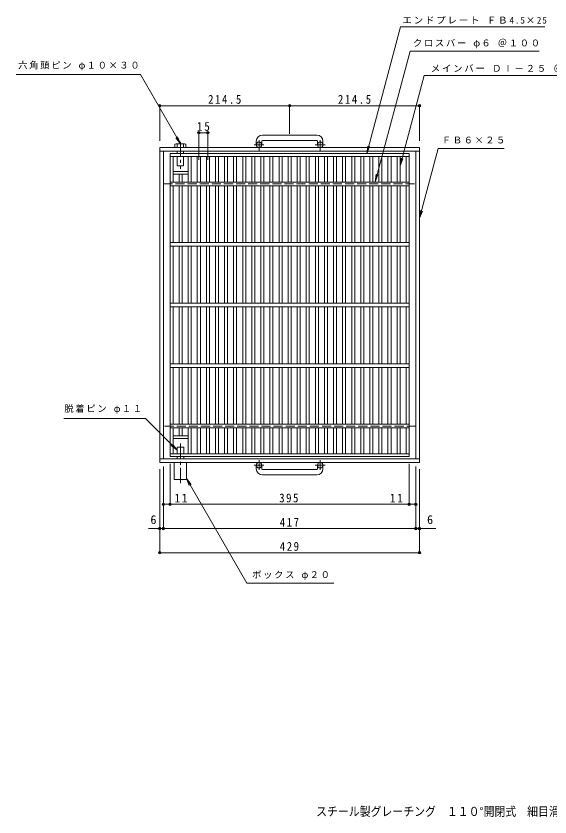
# Model space of a CAD drawing. Units: millimetres, scale not verified. Extents: x -919 to 882, y -688 to 660.
# Drawn here: x -919 to -37, y -663 to 660 of the extents above; entities that cross this region are included whole.
import ezdxf
from ezdxf.enums import TextEntityAlignment as Align

# ---------------------------------------------------------------- set-up
doc = ezdxf.new("R2010")
doc.units = ezdxf.units.MM
doc.header["$LTSCALE"] = 5
doc.header["$PDMODE"] = 32
doc.header["$PDSIZE"] = 4
doc.linetypes.add('CHAIN1', pattern=[8, 5, -1, 1, -1])
doc.linetypes.add('DASHED3', pattern=[4, 3, -1])
for name, color, linetype, lineweight in [('1-1_1-1ﾚｲﾔ', 2, 'Continuous', 9), ('1-2_1-2ﾚｲﾔ', 3, 'Continuous', 9), ('1-4_1-4ﾚｲﾔ', 7, 'Continuous', 9), ('1-5_1-5ﾚｲﾔ', 7, 'Continuous', 9), ('1-9', 4, 'Continuous', 9)]:
    doc.layers.add(name, color=color, linetype=linetype, lineweight=lineweight)
doc.layers.add('F-5_F-5ﾚｲﾔ', color=2, linetype='Continuous')
doc.styles.add('ＭＳ ゴシック', font='')
doc.styles.get('ＭＳ ゴシック').set_extended_font_data('MS Gothic')

msp = doc.modelspace()

# ---------------------------------------------------------------- linework, layer by layer
at = {"layer": '1-1_1-1ﾚｲﾔ'}
for p, q in [((-422.013, 463.253), (-512.013, 463.253)), ((-522.013, 453.253), (-522.013, 447.153)), ((-513.013, 453.253), (-513.013, 447.153)), ((-512.013, 454.253), (-422.013, 454.253)), ((-421.013, 453.253), (-421.013, 447.153)), ((-412.013, 453.253), (-412.013, 447.153)), ((-681.513, 442.653), (-681.513, -77.347)), ((-681.513, 442.653), (-252.513, 442.653)), ((-681.513, 436.653), (-252.513, 436.653)), ((-675.513, 436.653), (-675.513, -71.346)), ((-258.513, 436.653), (-258.513, -71.346)), ((-252.513, 442.653), (-252.513, -77.347)), ((-681.513, -71.346), (-252.513, -71.346)), ((-681.513, -77.347), (-252.513, -77.347)), ((-522.013, -87.948), (-522.013, -81.847)), ((-513.013, -87.948), (-513.013, -81.847)), ((-512.013, -88.947), (-422.013, -88.947)), ((-421.013, -87.948), (-421.013, -81.847)), ((-412.013, -87.948), (-412.013, -81.847)), ((-422.013, -97.947), (-512.013, -97.947))]:
    msp.add_line(p, q, dxfattribs=at)
at = {"layer": '1-1_1-1ﾚｲﾔ', "linetype": 'CHAIN1'}
for p, q in [((-517.513, 437.546), (-517.513, 454.643)), ((-416.513, 437.546), (-416.513, 454.643)), ((-509.35, 447.153), (-525.757, 447.153)), ((-408.35, 447.153), (-424.757, 447.153)), ((-517.513, -73.74), (-517.513, -89.337)), ((-416.513, -73.74), (-416.513, -89.337)), ((-509.35, -81.847), (-525.757, -81.847)), ((-408.35, -81.847), (-424.757, -81.847))]:
    msp.add_line(p, q, dxfattribs=at)
at = {"layer": '1-1_1-1ﾚｲﾔ', "linetype": 'DASHED3'}
for p, q in [((-675.513, 382.654), (-258.513, 382.654)), ((-258.513, -17.347), (-675.513, -17.347))]:
    msp.add_line(p, q, dxfattribs=at)
at = {"layer": '1-1_1-1ﾚｲﾔ'}
for centre in [(-517.513, 447.153), (-416.513, 447.153), (-517.513, -81.847), (-416.513, -81.847)]:
    msp.add_circle(centre, 4.5, dxfattribs=at)
for centre, radius, start, end in [((-512.013, 453.253), 10, 90, 180), ((-422.013, 453.253), 10, 0, 90), ((-512.013, 453.253), 1, 90, 180), ((-422.013, 453.253), 1, 0, 90), ((-512.013, -87.948), 10, 180, 270), ((-512.013, -87.948), 1, 180, 270), ((-422.013, -87.948), 10, 270, 0), ((-422.013, -87.948), 1, 270, 0)]:
    msp.add_arc(centre, radius, start, end, dxfattribs=at)
at = {"layer": '1-2_1-2ﾚｲﾔ'}
for p, q in [((-664.513, -67.347), (-664.513, 432.653)), ((-664.513, 432.653), (-269.513, 432.653)), ((-664.513, 428.153), (-269.513, 428.153)), ((-659.513, 385.653), (-659.513, 428.153)), ((-634.513, 385.653), (-634.513, 428.153)), ((-629.513, 385.653), (-629.513, 428.153)), ((-619.513, 385.653), (-619.513, 428.153)), ((-614.513, 385.653), (-614.513, 428.153)), ((-604.513, 385.653), (-604.513, 428.153)), ((-599.513, 385.653), (-599.513, 428.153)), ((-589.513, 385.653), (-589.513, 428.153)), ((-584.513, 385.653), (-584.513, 428.153)), ((-574.513, 385.653), (-574.513, 428.153)), ((-569.513, 385.653), (-569.513, 428.153)), ((-559.513, 385.653), (-559.513, 428.153)), ((-554.513, 385.653), (-554.513, 428.153)), ((-544.513, 385.653), (-544.513, 428.153)), ((-539.513, 385.653), (-539.513, 428.153)), ((-529.513, 385.653), (-529.513, 428.153)), ((-524.513, 385.653), (-524.513, 428.153)), ((-514.513, 385.653), (-514.513, 428.153)), ((-509.513, 385.653), (-509.513, 428.153)), ((-499.513, 385.653), (-499.513, 428.153)), ((-494.513, 385.653), (-494.513, 428.153)), ((-484.513, 385.653), (-484.513, 428.153)), ((-479.513, 385.653), (-479.513, 428.153)), ((-469.513, 385.653), (-469.513, 428.153)), ((-464.513, 385.653), (-464.513, 428.153)), ((-454.513, 385.653), (-454.513, 428.153)), ((-449.513, 385.653), (-449.513, 428.153)), ((-439.513, 385.653), (-439.513, 428.153)), ((-434.513, 385.653), (-434.513, 428.153)), ((-424.513, 385.653), (-424.513, 428.153)), ((-419.513, 385.653), (-419.513, 428.153)), ((-409.513, 385.653), (-409.513, 428.153)), ((-404.513, 385.653), (-404.513, 428.153)), ((-394.513, 385.653), (-394.513, 428.153)), ((-389.513, 385.653), (-389.513, 428.153)), ((-379.513, 385.653), (-379.513, 428.153)), ((-374.513, 385.653), (-374.513, 428.153)), ((-364.513, 385.653), (-364.513, 428.153)), ((-359.513, 385.653), (-359.513, 428.153)), ((-349.513, 385.653), (-349.513, 428.153)), ((-344.513, 385.653), (-344.513, 428.153)), ((-334.513, 385.653), (-334.513, 428.153)), ((-329.513, 385.653), (-329.513, 428.153)), ((-319.513, 385.653), (-319.513, 428.153)), ((-314.513, 385.653), (-314.513, 428.153)), ((-304.513, 385.653), (-304.513, 428.153)), ((-299.513, 385.653), (-299.513, 428.153)), ((-289.513, 385.653), (-289.513, 428.153)), ((-284.513, 385.653), (-284.513, 428.153)), ((-274.513, 385.653), (-274.513, 428.153)), ((-269.513, -67.347), (-269.513, 432.653)), ((-649.513, 385.653), (-649.513, 398.654)), ((-644.513, 385.653), (-644.513, 398.654)), ((-269.513, 385.653), (-664.513, 385.653)), ((-269.513, 379.653), (-664.513, 379.653)), ((-659.513, 285.653), (-659.513, 379.653)), ((-649.513, 285.653), (-649.513, 379.653)), ((-644.513, 285.653), (-644.513, 379.653)), ((-634.513, 285.653), (-634.513, 379.653)), ((-629.513, 285.653), (-629.513, 379.653)), ((-619.513, 285.653), (-619.513, 379.653)), ((-614.513, 285.653), (-614.513, 379.653)), ((-604.513, 285.653), (-604.513, 379.653)), ((-599.513, 285.653), (-599.513, 379.653)), ((-589.513, 285.653), (-589.513, 379.653)), ((-584.513, 285.653), (-584.513, 379.653)), ((-574.513, 285.653), (-574.513, 379.653)), ((-569.513, 285.653), (-569.513, 379.653)), ((-559.513, 285.653), (-559.513, 379.653)), ((-554.513, 285.653), (-554.513, 379.653)), ((-544.513, 285.653), (-544.513, 379.653)), ((-539.513, 285.653), (-539.513, 379.653)), ((-529.513, 285.653), (-529.513, 379.653)), ((-524.513, 285.653), (-524.513, 379.653)), ((-514.513, 285.653), (-514.513, 379.653)), ((-509.513, 285.653), (-509.513, 379.653)), ((-499.513, 285.653), (-499.513, 379.653)), ((-494.513, 285.653), (-494.513, 379.653)), ((-484.513, 285.653), (-484.513, 379.653)), ((-479.513, 285.653), (-479.513, 379.653)), ((-469.513, 285.653), (-469.513, 379.653)), ((-464.513, 285.653), (-464.513, 379.653)), ((-454.513, 285.653), (-454.513, 379.653)), ((-449.513, 285.653), (-449.513, 379.653)), ((-439.513, 285.653), (-439.513, 379.653)), ((-434.513, 285.653), (-434.513, 379.653)), ((-424.513, 285.653), (-424.513, 379.653)), ((-419.513, 285.653), (-419.513, 379.653)), ((-409.513, 285.653), (-409.513, 379.653)), ((-404.513, 285.653), (-404.513, 379.653)), ((-394.513, 285.653), (-394.513, 379.653)), ((-389.513, 285.653), (-389.513, 379.653)), ((-379.513, 285.653), (-379.513, 379.653)), ((-374.513, 285.653), (-374.513, 379.653)), ((-364.513, 285.653), (-364.513, 379.653)), ((-359.513, 285.653), (-359.513, 379.653)), ((-349.513, 285.653), (-349.513, 379.653)), ((-344.513, 285.653), (-344.513, 379.653)), ((-334.513, 285.653), (-334.513, 379.653)), ((-329.513, 285.653), (-329.513, 379.653)), ((-319.513, 285.653), (-319.513, 379.653)), ((-314.513, 285.653), (-314.513, 379.653)), ((-304.513, 285.653), (-304.513, 379.653)), ((-299.513, 285.653), (-299.513, 379.653)), ((-289.513, 285.653), (-289.513, 379.653)), ((-284.513, 285.653), (-284.513, 379.653)), ((-274.513, 285.653), (-274.513, 379.653)), ((-269.513, 285.653), (-664.513, 285.653)), ((-269.513, 279.653), (-664.513, 279.653)), ((-659.513, 185.653), (-659.513, 279.653)), ((-649.513, 185.653), (-649.513, 279.653)), ((-644.513, 185.653), (-644.513, 279.653)), ((-634.513, 185.653), (-634.513, 279.653)), ((-629.513, 185.653), (-629.513, 279.653)), ((-619.513, 185.653), (-619.513, 279.653)), ((-614.513, 185.653), (-614.513, 279.653)), ((-604.513, 185.653), (-604.513, 279.653)), ((-599.513, 185.653), (-599.513, 279.653)), ((-589.513, 185.653), (-589.513, 279.653)), ((-584.513, 185.653), (-584.513, 279.653)), ((-574.513, 185.653), (-574.513, 279.653)), ((-569.513, 185.653), (-569.513, 279.653)), ((-559.513, 185.653), (-559.513, 279.653)), ((-554.513, 185.653), (-554.513, 279.653)), ((-544.513, 185.653), (-544.513, 279.653)), ((-539.513, 185.653), (-539.513, 279.653)), ((-529.513, 185.653), (-529.513, 279.653)), ((-524.513, 185.653), (-524.513, 279.653)), ((-514.513, 185.653), (-514.513, 279.653)), ((-509.513, 185.653), (-509.513, 279.653)), ((-499.513, 185.653), (-499.513, 279.653)), ((-494.513, 185.653), (-494.513, 279.653)), ((-484.513, 185.653), (-484.513, 279.653)), ((-479.513, 185.653), (-479.513, 279.653)), ((-469.513, 185.653), (-469.513, 279.653)), ((-464.513, 185.653), (-464.513, 279.653)), ((-454.513, 185.653), (-454.513, 279.653)), ((-449.513, 185.653), (-449.513, 279.653)), ((-439.513, 185.653), (-439.513, 279.653)), ((-434.513, 185.653), (-434.513, 279.653)), ((-424.513, 185.653), (-424.513, 279.653)), ((-419.513, 185.653), (-419.513, 279.653)), ((-409.513, 185.653), (-409.513, 279.653)), ((-404.513, 185.653), (-404.513, 279.653)), ((-394.513, 185.653), (-394.513, 279.653)), ((-389.513, 185.653), (-389.513, 279.653)), ((-379.513, 185.653), (-379.513, 279.653)), ((-374.513, 185.653), (-374.513, 279.653)), ((-364.513, 185.653), (-364.513, 279.653)), ((-359.513, 185.653), (-359.513, 279.653)), ((-349.513, 185.653), (-349.513, 279.653)), ((-344.513, 185.653), (-344.513, 279.653)), ((-334.513, 185.653), (-334.513, 279.653)), ((-329.513, 185.653), (-329.513, 279.653)), ((-319.513, 185.653), (-319.513, 279.653)), ((-314.513, 185.653), (-314.513, 279.653)), ((-304.513, 185.653), (-304.513, 279.653)), ((-299.513, 185.653), (-299.513, 279.653)), ((-289.513, 185.653), (-289.513, 279.653)), ((-284.513, 185.653), (-284.513, 279.653)), ((-274.513, 185.653), (-274.513, 279.653)), ((-269.513, 185.653), (-664.513, 185.653)), ((-269.513, 179.653), (-664.513, 179.653)), ((-659.513, 85.653), (-659.513, 179.653)), ((-649.513, 85.653), (-649.513, 179.653)), ((-644.513, 85.653), (-644.513, 179.653)), ((-634.513, 85.653), (-634.513, 179.653)), ((-629.513, 85.653), (-629.513, 179.653)), ((-619.513, 85.653), (-619.513, 179.653)), ((-614.513, 85.653), (-614.513, 179.653)), ((-604.513, 85.653), (-604.513, 179.653)), ((-599.513, 85.653), (-599.513, 179.653)), ((-589.513, 85.653), (-589.513, 179.653)), ((-584.513, 85.653), (-584.513, 179.653)), ((-574.513, 85.653), (-574.513, 179.653)), ((-569.513, 85.653), (-569.513, 179.653)), ((-559.513, 85.653), (-559.513, 179.653)), ((-554.513, 85.653), (-554.513, 179.653)), ((-544.513, 85.653), (-544.513, 179.653)), ((-539.513, 85.653), (-539.513, 179.653)), ((-529.513, 85.653), (-529.513, 179.653)), ((-524.513, 85.653), (-524.513, 179.653)), ((-514.513, 85.653), (-514.513, 179.653)), ((-509.513, 85.653), (-509.513, 179.653)), ((-499.513, 85.653), (-499.513, 179.653)), ((-494.513, 85.653), (-494.513, 179.653)), ((-484.513, 85.653), (-484.513, 179.653)), ((-479.513, 85.653), (-479.513, 179.653)), ((-469.513, 85.653), (-469.513, 179.653)), ((-464.513, 85.653), (-464.513, 179.653)), ((-454.513, 85.653), (-454.513, 179.653)), ((-449.513, 85.653), (-449.513, 179.653)), ((-439.513, 85.653), (-439.513, 179.653)), ((-434.513, 85.653), (-434.513, 179.653)), ((-424.513, 85.653), (-424.513, 179.653)), ((-419.513, 85.653), (-419.513, 179.653)), ((-409.513, 85.653), (-409.513, 179.653)), ((-404.513, 85.653), (-404.513, 179.653)), ((-394.513, 85.653), (-394.513, 179.653)), ((-389.513, 85.653), (-389.513, 179.653)), ((-379.513, 85.653), (-379.513, 179.653)), ((-374.513, 85.653), (-374.513, 179.653)), ((-364.513, 85.653), (-364.513, 179.653)), ((-359.513, 85.653), (-359.513, 179.653)), ((-349.513, 85.653), (-349.513, 179.653)), ((-344.513, 85.653), (-344.513, 179.653)), ((-334.513, 85.653), (-334.513, 179.653)), ((-329.513, 85.653), (-329.513, 179.653)), ((-319.513, 85.653), (-319.513, 179.653)), ((-314.513, 85.653), (-314.513, 179.653)), ((-304.513, 85.653), (-304.513, 179.653)), ((-299.513, 85.653), (-299.513, 179.653)), ((-289.513, 85.653), (-289.513, 179.653)), ((-284.513, 85.653), (-284.513, 179.653)), ((-274.513, 85.653), (-274.513, 179.653)), ((-269.513, 85.653), (-664.513, 85.653)), ((-269.513, 79.653), (-664.513, 79.653)), ((-659.513, -14.347), (-659.513, 79.653)), ((-649.513, -14.347), (-649.513, 79.653)), ((-644.513, -14.347), (-644.513, 79.653)), ((-634.513, -14.347), (-634.513, 79.653)), ((-629.513, -14.347), (-629.513, 79.653)), ((-619.513, -14.347), (-619.513, 79.653)), ((-614.513, -14.347), (-614.513, 79.653)), ((-604.513, -14.347), (-604.513, 79.653)), ((-599.513, -14.347), (-599.513, 79.653)), ((-589.513, -14.347), (-589.513, 79.653)), ((-584.513, -14.347), (-584.513, 79.653)), ((-574.513, -14.347), (-574.513, 79.653)), ((-569.513, -14.347), (-569.513, 79.653)), ((-559.513, -14.347), (-559.513, 79.653)), ((-554.513, -14.347), (-554.513, 79.653)), ((-544.513, -14.347), (-544.513, 79.653)), ((-539.513, -14.347), (-539.513, 79.653)), ((-529.513, -14.347), (-529.513, 79.653)), ((-524.513, -14.347), (-524.513, 79.653)), ((-514.513, -14.347), (-514.513, 79.653)), ((-509.513, -14.347), (-509.513, 79.653)), ((-499.513, -14.347), (-499.513, 79.653)), ((-494.513, -14.347), (-494.513, 79.653)), ((-484.513, -14.347), (-484.513, 79.653)), ((-479.513, -14.347), (-479.513, 79.653)), ((-469.513, -14.347), (-469.513, 79.653)), ((-464.513, -14.347), (-464.513, 79.653)), ((-454.513, -14.347), (-454.513, 79.653)), ((-449.513, -14.347), (-449.513, 79.653)), ((-439.513, -14.347), (-439.513, 79.653)), ((-434.513, -14.347), (-434.513, 79.653)), ((-424.513, -14.347), (-424.513, 79.653)), ((-419.513, -14.347), (-419.513, 79.653)), ((-409.513, -14.347), (-409.513, 79.653)), ((-404.513, -14.347), (-404.513, 79.653)), ((-394.513, -14.347), (-394.513, 79.653)), ((-389.513, -14.347), (-389.513, 79.653)), ((-379.513, -14.347), (-379.513, 79.653)), ((-374.513, -14.347), (-374.513, 79.653)), ((-364.513, -14.347), (-364.513, 79.653)), ((-359.513, -14.347), (-359.513, 79.653)), ((-349.513, -14.347), (-349.513, 79.653)), ((-344.513, -14.347), (-344.513, 79.653)), ((-334.513, -14.347), (-334.513, 79.653)), ((-329.513, -14.347), (-329.513, 79.653)), ((-319.513, -14.347), (-319.513, 79.653)), ((-314.513, -14.347), (-314.513, 79.653)), ((-304.513, -14.347), (-304.513, 79.653)), ((-299.513, -14.347), (-299.513, 79.653)), ((-289.513, -14.347), (-289.513, 79.653)), ((-284.513, -14.347), (-284.513, 79.653)), ((-274.513, -14.347), (-274.513, 79.653)), ((-269.513, -14.347), (-664.513, -14.347)), ((-269.513, -20.347), (-664.513, -20.347)), ((-659.513, -62.847), (-659.513, -20.347)), ((-649.513, -33.348), (-649.513, -20.347)), ((-644.513, -33.348), (-644.513, -20.347)), ((-634.513, -62.847), (-634.513, -20.347)), ((-629.513, -62.847), (-629.513, -20.347)), ((-619.513, -62.847), (-619.513, -20.347)), ((-614.513, -62.847), (-614.513, -20.347)), ((-604.513, -62.847), (-604.513, -20.347)), ((-599.513, -62.847), (-599.513, -20.347)), ((-589.513, -62.847), (-589.513, -20.347)), ((-584.513, -62.847), (-584.513, -20.347)), ((-574.513, -62.847), (-574.513, -20.347)), ((-569.513, -62.847), (-569.513, -20.347)), ((-559.513, -62.847), (-559.513, -20.347)), ((-554.513, -62.847), (-554.513, -20.347)), ((-544.513, -62.847), (-544.513, -20.347)), ((-539.513, -62.847), (-539.513, -20.347)), ((-529.513, -62.847), (-529.513, -20.347)), ((-524.513, -62.847), (-524.513, -20.347)), ((-514.513, -62.847), (-514.513, -20.347)), ((-509.513, -62.847), (-509.513, -20.347)), ((-499.513, -62.847), (-499.513, -20.347)), ((-494.513, -62.847), (-494.513, -20.347)), ((-484.513, -62.847), (-484.513, -20.347)), ((-479.513, -62.847), (-479.513, -20.347)), ((-469.513, -62.847), (-469.513, -20.347)), ((-464.513, -62.847), (-464.513, -20.347)), ((-454.513, -62.847), (-454.513, -20.347)), ((-449.513, -62.847), (-449.513, -20.347)), ((-439.513, -62.847), (-439.513, -20.347)), ((-434.513, -62.847), (-434.513, -20.347)), ((-424.513, -62.847), (-424.513, -20.347)), ((-419.513, -62.847), (-419.513, -20.347)), ((-409.513, -62.847), (-409.513, -20.347)), ((-404.513, -62.847), (-404.513, -20.347)), ((-394.513, -62.847), (-394.513, -20.347)), ((-389.513, -62.847), (-389.513, -20.347)), ((-379.513, -62.847), (-379.513, -20.347)), ((-374.513, -62.847), (-374.513, -20.347)), ((-364.513, -62.847), (-364.513, -20.347)), ((-359.513, -62.847), (-359.513, -20.347)), ((-349.513, -62.847), (-349.513, -20.347)), ((-344.513, -62.847), (-344.513, -20.347)), ((-334.513, -62.847), (-334.513, -20.347)), ((-329.513, -62.847), (-329.513, -20.347)), ((-319.513, -62.847), (-319.513, -20.347)), ((-314.513, -62.847), (-314.513, -20.347)), ((-304.513, -62.847), (-304.513, -20.347)), ((-299.513, -62.847), (-299.513, -20.347)), ((-289.513, -62.847), (-289.513, -20.347)), ((-284.513, -62.847), (-284.513, -20.347)), ((-274.513, -62.847), (-274.513, -20.347)), ((-269.513, -62.847), (-664.513, -62.847)), ((-269.513, -67.347), (-664.513, -67.347))]:
    msp.add_line(p, q, dxfattribs=at)
at = {"layer": '1-2_1-2ﾚｲﾔ', "color": 4}
for p, q in [((-659.513, 403.154), (-634.513, 403.154)), ((-659.513, 398.654), (-634.513, 398.654)), ((-659.513, -33.348), (-634.513, -33.348)), ((-659.513, -37.848), (-634.513, -37.848))]:
    msp.add_line(p, q, dxfattribs=at)
at = {"layer": '1-4_1-4ﾚｲﾔ'}
for p, q in [((-681.513, 453.653), (-681.513, 513.253)), ((-681.513, 511.753), (-252.513, 511.753)), ((-467.013, 465.253), (-467.013, 513.253)), ((-252.513, 453.653), (-252.513, 513.253)), ((-617.013, 422.422), (-617.013, 468.603)), ((-617.013, 467.103), (-602.073, 467.103)), ((-602.073, 422.422), (-602.073, 468.603)), ((-681.513, -88.347), (-681.513, -227.947)), ((-675.513, -83.846), (-675.513, -187.947)), ((-664.513, -79.847), (-664.513, -147.947)), ((-269.513, -79.847), (-269.513, -147.947)), ((-258.513, -83.846), (-258.513, -187.947)), ((-252.513, -88.347), (-252.513, -227.947)), ((-675.513, -146.447), (-258.513, -146.447)), ((-700.086, -186.447), (-225.671, -186.447)), ((-681.513, -226.447), (-252.513, -226.447))]:
    msp.add_line(p, q, dxfattribs=at)
for p in [(-681.513, 511.753), (-467.013, 511.753), (-252.513, 511.753), (-617.013, 467.103), (-602.073, 467.103), (-675.513, -146.447), (-664.513, -146.447), (-269.513, -146.447), (-258.513, -146.447), (-681.513, -186.447), (-675.513, -186.447), (-258.513, -186.447), (-252.513, -186.447), (-681.513, -226.447), (-252.513, -226.447)]:
    msp.add_point(p, dxfattribs=at)
at = {"layer": '1-5_1-5ﾚｲﾔ'}
for p, q in [((-919.003, 563.253), (-713.447, 563.253)), ((-647.513, 449.053), (-713.447, 563.253)), ((-244.588, 561.753), (-5.849, 561.753)), ((-647.513, 449.053), (-655.123, 458.97)), ((-647.513, 449.053), (-652.297, 460.602)), ((-339.682, 432.653), (-338.05, 445.046)), ((-339.682, 432.653), (-334.898, 444.202)), ((-284.513, 412.75), (-279.73, 424.298)), ((-325.863, 386.153), (-324.231, 398.546)), ((-325.863, 386.153), (-321.079, 397.702)), ((-252.513, 326.157), (-250.882, 338.55)), ((-252.513, 326.157), (-247.73, 337.706)), ((-705.013, -4.846), (-840.246, -4.846)), ((-653.013, -56.847), (-705.013, -4.846)), ((-653.013, -56.847), (-662.93, -49.237)), ((-653.013, -56.847), (-660.622, -46.93)), ((-637.513, -103.847), (-629.904, -113.764)), ((-637.513, -103.847), (-632.729, -115.395))]:
    msp.add_line(p, q, dxfattribs=at)
for points in [[(-339.682, 432.653), (-283.654, 641.753), (-45.542, 641.753)], [(-325.863, 386.153), (-268.093, 601.753), (-54.58, 601.753)], [(-244.588, 561.753), (-284.513, 412.75), (-282.881, 425.143)], [(-252.513, 326.157), (-221.7, 441.153), (-112.693, 441.153)], [(-637.513, -103.847), (-537.862, -276.447), (-394.128, -276.447)]]:
    msp.add_lwpolyline(points, dxfattribs=at)
at = {"layer": '1-9', "linetype": 'CHAIN1'}
for p, q in [((-647.513, 452.252), (-647.513, 407.62)), ((-647.513, -111.297), (-647.513, -42.951))]:
    msp.add_line(p, q, dxfattribs=at)
at = {"layer": '1-9'}
for p, q in [((-656.398, 448.31), (-656.398, 442.653)), ((-654.456, 449.053), (-640.571, 449.053)), ((-652.513, 442.653), (-652.513, 448.31)), ((-652.513, 432.653), (-652.513, 436.653)), ((-642.513, 442.653), (-642.513, 448.31)), ((-642.513, 432.653), (-642.513, 436.653)), ((-638.628, 448.31), (-638.628, 442.653)), ((-652.513, 413.465), (-652.513, 428.153)), ((-642.513, 413.465), (-642.513, 428.153)), ((-651.701, 412.653), (-652.513, 413.465)), ((-643.325, 412.653), (-651.701, 412.653)), ((-643.325, 412.653), (-642.513, 413.465)), ((-642.013, -52.347), (-653.013, -52.347)), ((-653.013, -62.847), (-653.013, -52.347)), ((-642.013, -62.847), (-642.013, -52.347)), ((-657.513, -77.347), (-657.513, -105.347)), ((-653.013, -71.346), (-653.013, -67.347)), ((-642.013, -71.346), (-642.013, -67.347)), ((-637.513, -77.347), (-637.513, -105.347)), ((-637.513, -105.347), (-657.513, -105.347))]:
    msp.add_line(p, q, dxfattribs=at)
for centre, radius, start, end in [((-654.456, 446.143), 2.91, 48.12389, 131.8763), ((-647.513, 431.863), 17.19, 73.09029, 106.90971), ((-640.571, 446.143), 2.91, 48.1237, 131.87611)]:
    msp.add_arc(centre, radius, start, end, dxfattribs=at)

# ---------------------------------------------------------------- texts
at = {"layer": '1-4_1-4ﾚｲﾔ', "color": 2, "style": 'ＭＳ ゴシック'}
for p in [(-696.955, -183.447), (-239.955, -183.447)]:
    msp.add_text('6', height=14.66, dxfattribs=at).set_placement(p, align=Align.BOTTOM_LEFT)
at = {"layer": '1-4_1-4ﾚｲﾔ', "color": 2, "char_height": 14.66, "attachment_point": 7, "style": 'ＭＳ ゴシック'}
for s, insert in [('\\T1.28;\\W0.9;214.5', (-601.763, 514.753)), ('\\T1.28;\\W0.9;214.5', (-387.263, 514.753)), ('\\T1.27;\\W0.95;15', (-620.168, 470.103)), ('\\T1.27;\\W0.95;11', (-657.288, -143.447)), ('\\T1.27;\\W0.9;395', (-484.263, -143.447)), ('\\T1.27;\\W0.95;11', (-301.333, -143.447)), ('\\T1.27;\\W0.9;417', (-483.263, -183.447)), ('\\T1.27;\\W0.9;429', (-483.263, -223.447))]:
    msp.add_mtext(s, dxfattribs=dict(at, insert=insert))
at = {"layer": '1-5_1-5ﾚｲﾔ', "char_height": 11, "attachment_point": 7, "style": 'ＭＳ ゴシック'}
for s, insert in [('\\T1.21;エンドプレート\\~ＦＢ4.5×25', (-280.584, 646.753)), ('\\T1.18;クロスバー\\~φ６\\~＠１００', (-263.309, 606.753)), ('\\T1.18;六角頭ピン\\~φ１０×３０', (-915.434, 570.1)), ('\\T1.2;メインバー\\~ＤⅠ－２５\\~＠15', (-233.818, 566.753)), ('\\T1.17;ＦＢ６×２５', (-215.551, 449.272)), ('\\T1.18;脱着ピン\\~φ１１', (-839.205, 3.108)), ('\\T1.18;ボックス\\~φ２０', (-528.951, -271.211))]:
    msp.add_mtext(s, dxfattribs=dict(at, insert=insert))
at = {"layer": 'F-5_F-5ﾚｲﾔ', "style": 'ＭＳ ゴシック', "width": 0.9}
msp.add_text('スチール製グレーチング\u3000１１０°開閉式\u3000細目滑り止め模様付', height=14.66, dxfattribs=at).set_placement((-423.256, -665.515), align=Align.BOTTOM_LEFT)

doc.saveas('drawing.dxf')
